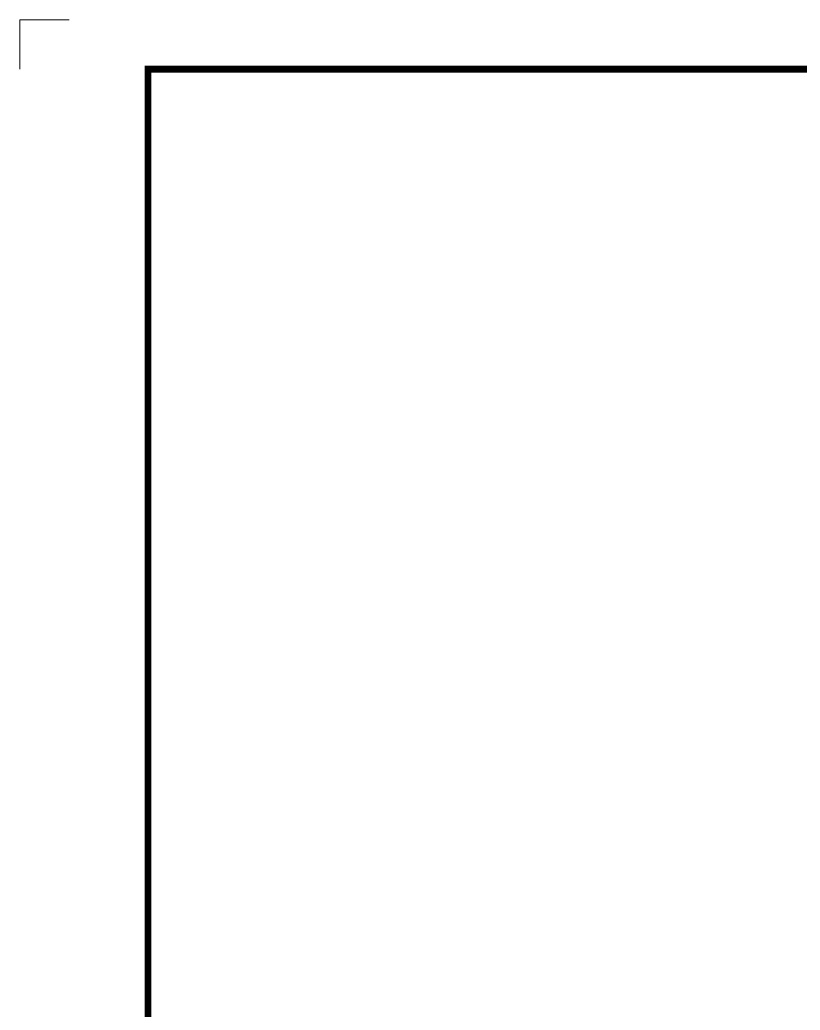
# Model space of a CAD drawing. Header units: millimetres. Extents: x -8980 to 16421, y 0 to 6237.
# Drawn here: x -8980 to -7318, y 4128 to 6237 of the extents above; entities that cross this region are included whole.
import ezdxf
from ezdxf.enums import TextEntityAlignment as Align

# ---------------------------------------------------------------- set-up
doc = ezdxf.new("R2010")
doc.units = ezdxf.units.MM
doc.layers.add('FORMAT-1', color=7, linetype='Continuous')
doc.styles.add('HAN', font='')
doc.styles.get('HAN').set_extended_font_data('GulimChe')

# ---------------------------------------------------------------- blocks, each defined once
blk = doc.blocks.new('format-3')
at = {"color": 3, "lineweight": 9}
for p in [(0, 292), (5, 297)]:
    blk.add_line(p, (0, 297), dxfattribs=at)
at = {"layer": 'FORMAT-1', "const_width": 0.7}
blk.add_lwpolyline([(13, 5), (13, 292), (415, 292), (415, 5)], close=True, dxfattribs=at)
at = {"style": 'HAN'}
for tag, height, p in [('MODEL-NAME', 3, (386.6, 31.53)), ('SCALE', 2.7, (321.31, 26.29)), ('PART-NAME', 3, (386.6, 26.29)), ('PART-NO', 3, (386.6, 21.01)), ('DRA-BY', 3, (261.22, 19.44)), ('CH-BY', 3, (277.71, 19.44)), ('APP-BY', 3, (294.2, 19.44)), ('관련업체', 3, (334.02, 9.26)), ('DRA-DATE', 2.5, (261.22, 7.48)), ('CH-DATE', 2.5, (277.71, 7.48)), ('APP-DATE', 2.5, (294.2, 7.48))]:
    blk.add_attdef(tag, text='', height=height, dxfattribs=at).set_placement(p, align=Align.MIDDLE_CENTER)

msp = doc.modelspace()

# ---------------------------------------------------------------- block references
at = {"xscale": 21, "yscale": 21, "zscale": 21}
msp.add_blockref('format-3', (-8979.919, 0), dxfattribs=at)

doc.saveas('drawing.dxf')
